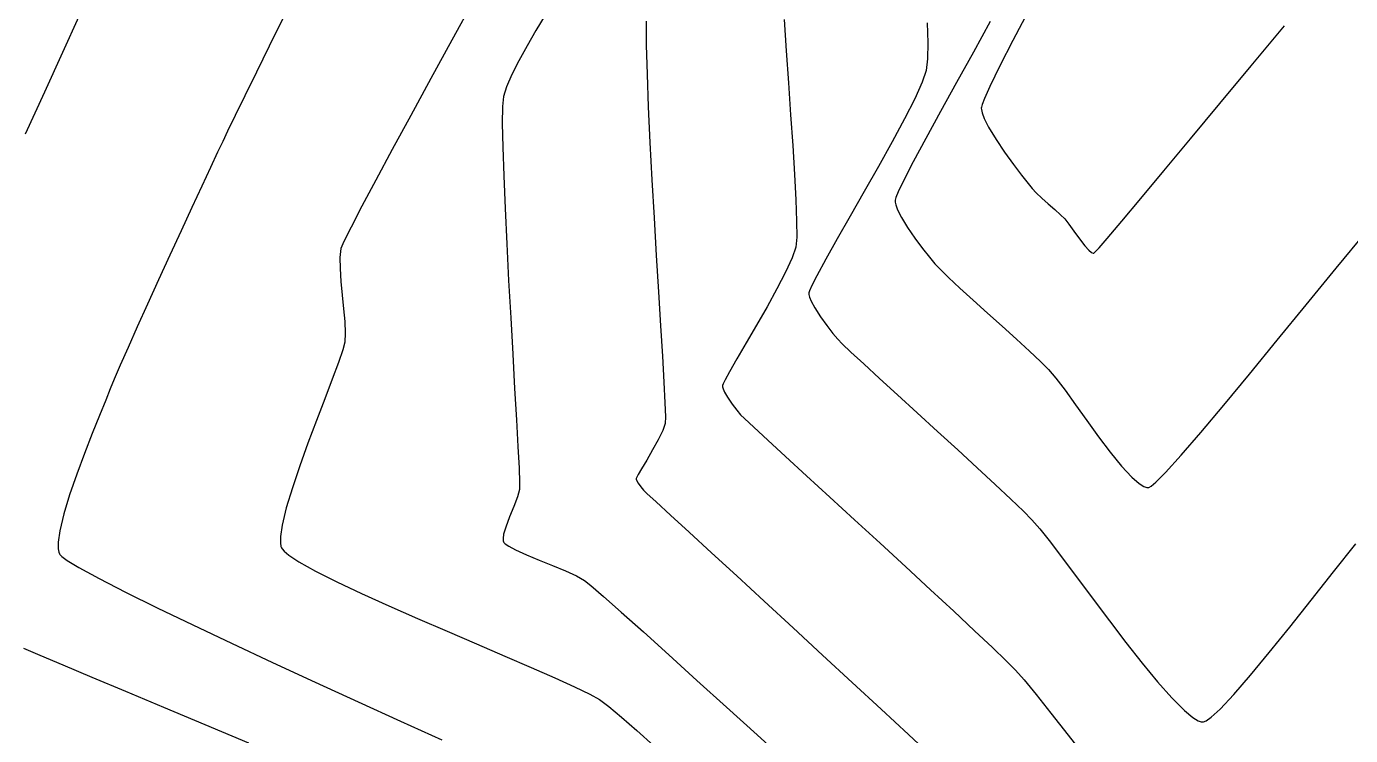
# Model space of a CAD drawing. Header units: metres. Extents: x 708868 to 711043, y 5411316 to 5413138.
# Drawn here: x 709221.6 to 709316.8, y 5411506.1 to 5411557.1 of the extents above; entities that cross this region are included whole.
import ezdxf

# ---------------------------------------------------------------- set-up
doc = ezdxf.new("R2010")
doc.units = ezdxf.units.M
for name, color, linetype in [('Rionegro 2010_Contours', 7, 'Continuous'), ('Rionegro 2014_Contours', 7, 'Continuous'), ('Rionegro 2018_Contours', 7, 'Continuous')]:
    doc.layers.add(name, color=color, linetype=linetype)

msp = doc.modelspace()

# ---------------------------------------------------------------- linework, layer by layer
at = {"layer": 'Rionegro 2010_Contours'}
for points in [[(709253.702, 5411558.936, 233), (709252.15, 5411556.116, 233), (709250.634, 5411553.35, 233), (709249.191, 5411550.706, 233), (709247.858, 5411548.251, 233), (709246.673, 5411546.05, 233), (709245.674, 5411544.17, 233), (709244.899, 5411542.679, 233), (709244.384, 5411541.641, 233), (709244.168, 5411541.125, 233), (709244.094, 5411540.494, 233), (709244.1, 5411539.69, 233), (709244.162, 5411538.77, 233), (709244.255, 5411537.79, 233), (709244.354, 5411536.807, 233), (709244.435, 5411535.879, 233), (709244.474, 5411535.061, 233), (709244.445, 5411534.412, 233), (709244.3, 5411533.849, 233), (709243.986, 5411532.936, 233), (709243.541, 5411531.742, 233), (709243.002, 5411530.334, 233), (709242.408, 5411528.782, 233), (709241.797, 5411527.154, 233), (709241.206, 5411525.518, 233), (709240.674, 5411523.944, 233), (709240.238, 5411522.499, 233), (709239.936, 5411521.252, 233), (709239.818, 5411520.443, 233), (709239.813, 5411519.97, 233), (709239.854, 5411519.726, 233), (709239.889, 5411519.627, 233), (709239.931, 5411519.551, 233), (709240.073, 5411519.382, 233), (709240.425, 5411519.087, 233), (709241.13, 5411518.623, 233), (709242.347, 5411517.945, 233), (709243.874, 5411517.177, 233), (709245.647, 5411516.34, 233), (709247.602, 5411515.454, 233), (709249.675, 5411514.54, 233), (709251.801, 5411513.62, 233), (709253.915, 5411512.713, 233), (709255.954, 5411511.84, 233), (709257.851, 5411511.022, 233), (709259.544, 5411510.28, 233), (709260.968, 5411509.635, 233), (709262.057, 5411509.107, 233), (709262.748, 5411508.717, 233), (709263.423, 5411508.212, 233), (709264.333, 5411507.457, 233), (709265.43, 5411506.499, 233), (709266.668, 5411505.387, 233)], [(709293.592, 5411558.213, 239), (709292.48, 5411556.092, 239), (709291.543, 5411554.259, 239), (709290.823, 5411552.787, 239), (709290.432, 5411551.92, 239), (709290.262, 5411551.476, 239), (709290.211, 5411551.287, 239), (709290.206, 5411551.226, 239), (709290.216, 5411551.123, 239), (709290.268, 5411550.889, 239), (709290.419, 5411550.48, 239), (709290.734, 5411549.847, 239), (709291.263, 5411548.966, 239), (709291.879, 5411548.051, 239), (709292.513, 5411547.172, 239), (709293.098, 5411546.398, 239), (709293.567, 5411545.801, 239), (709293.852, 5411545.45, 239), (709294.15, 5411545.134, 239), (709294.556, 5411544.753, 239), (709295.018, 5411544.342, 239), (709295.484, 5411543.933, 239), (709295.899, 5411543.56, 239), (709296.214, 5411543.257, 239), (709296.505, 5411542.896, 239), (709296.865, 5411542.392, 239), (709297.258, 5411541.838, 239), (709297.649, 5411541.325, 239), (709297.937, 5411541.009, 239), (709298.126, 5411540.857, 239), (709298.236, 5411540.807, 239), (709298.285, 5411540.8, 239), (709298.307, 5411540.811, 239), (709298.403, 5411540.899, 239), (709298.673, 5411541.19, 239), (709299.254, 5411541.855, 239), (709300.305, 5411543.094, 239), (709301.68, 5411544.737, 239), (709303.339, 5411546.73, 239), (709305.242, 5411549.02, 239), (709307.347, 5411551.553, 239), (709309.616, 5411554.277, 239), (709312.007, 5411557.137, 239)], [(709225.332, 5411557.822, 231), (709224.147, 5411555.221, 231), (709222.85, 5411552.376, 231), (709221.472, 5411549.35, 231)], [(709240.015, 5411557.723, 232), (709239.017, 5411555.691, 232), (709238.089, 5411553.803, 232), (709237.261, 5411552.117, 232), (709236.562, 5411550.69, 232), (709236.022, 5411549.579, 232), (709235.668, 5411548.839, 232), (709235.3, 5411548.051, 232), (709234.79, 5411546.955, 232), (709234.165, 5411545.61, 232), (709233.453, 5411544.072, 232), (709232.679, 5411542.4, 232), (709231.873, 5411540.65, 232), (709231.06, 5411538.88, 232), (709230.269, 5411537.147, 232), (709229.525, 5411535.509, 232), (709228.857, 5411534.023, 232), (709228.291, 5411532.746, 232), (709227.855, 5411531.735, 232), (709227.576, 5411531.048, 232), (709227.252, 5411530.228, 232), (709226.808, 5411529.131, 232), (709226.285, 5411527.83, 232), (709225.726, 5411526.399, 232), (709225.17, 5411524.911, 232), (709224.662, 5411523.441, 232), (709224.241, 5411522.06, 232), (709223.95, 5411520.844, 232), (709223.839, 5411520.038, 232), (709223.84, 5411519.556, 232), (709223.886, 5411519.302, 232), (709223.924, 5411519.197, 232), (709223.959, 5411519.14, 232), (709224.102, 5411518.998, 232), (709224.491, 5411518.713, 232), (709225.315, 5411518.212, 232), (709226.785, 5411517.408, 232), (709228.685, 5411516.433, 232), (709230.947, 5411515.315, 232), (709233.507, 5411514.082, 232), (709236.297, 5411512.761, 232), (709239.253, 5411511.381, 232), (709242.308, 5411509.968, 232), (709245.396, 5411508.55, 232), (709248.452, 5411507.155, 232), (709251.41, 5411505.812, 232)], [(709258.841, 5411557.918, 234), (709258.186, 5411556.813, 234), (709257.549, 5411555.704, 234), (709256.963, 5411554.631, 234), (709256.463, 5411553.638, 234), (709256.081, 5411552.766, 234), (709255.85, 5411552.056, 234), (709255.784, 5411551.35, 234), (709255.769, 5411550.109, 234), (709255.799, 5411548.416, 234), (709255.867, 5411546.357, 234), (709255.965, 5411544.017, 234), (709256.086, 5411541.48, 234), (709256.223, 5411538.833, 234), (709256.369, 5411536.158, 234), (709256.515, 5411533.542, 234), (709256.656, 5411531.069, 234), (709256.784, 5411528.824, 234), (709256.89, 5411526.893, 234), (709256.969, 5411525.359, 234), (709257.013, 5411524.308, 234), (709257.015, 5411523.825, 234), (709256.872, 5411523.291, 234), (709256.605, 5411522.603, 234), (709256.293, 5411521.848, 234), (709256.012, 5411521.113, 234), (709255.862, 5411520.6, 234), (709255.818, 5411520.287, 234), (709255.832, 5411520.123, 234), (709255.854, 5411520.057, 234), (709255.881, 5411520.01, 234), (709255.98, 5411519.908, 234), (709256.226, 5411519.736, 234), (709256.71, 5411519.477, 234), (709257.503, 5411519.118, 234), (709258.424, 5411518.735, 234), (709259.388, 5411518.343, 234), (709260.309, 5411517.958, 234), (709261.101, 5411517.597, 234), (709261.679, 5411517.277, 234), (709262.141, 5411516.905, 234), (709263.043, 5411516.124, 234), (709264.32, 5411514.993, 234), (709265.908, 5411513.572, 234), (709267.743, 5411511.92, 234), (709269.761, 5411510.096, 234), (709271.898, 5411508.16, 234), (709274.089, 5411506.171, 234), (709276.271, 5411504.188, 234)], [(709276.03, 5411557.589, 236), (709276.174, 5411555.351, 236), (709276.332, 5411553.045, 236), (709276.492, 5411550.746, 236), (709276.644, 5411548.528, 236), (709276.775, 5411546.465, 236), (709276.874, 5411544.631, 236), (709276.93, 5411543.101, 236), (709276.931, 5411541.947, 236), (709276.866, 5411541.244, 236), (709276.602, 5411540.464, 236), (709276.133, 5411539.439, 236), (709275.514, 5411538.242, 236), (709274.8, 5411536.948, 236), (709274.046, 5411535.629, 236), (709273.307, 5411534.359, 236), (709272.637, 5411533.213, 236), (709272.093, 5411532.263, 236), (709271.784, 5411531.694, 236), (709271.645, 5411531.403, 236), (709271.603, 5411531.283, 236), (709271.598, 5411531.246, 236), (709271.604, 5411531.187, 236), (709271.642, 5411531.05, 236), (709271.749, 5411530.808, 236), (709271.964, 5411530.439, 236), (709272.296, 5411529.957, 236), (709272.631, 5411529.517, 236), (709272.895, 5411529.19, 236), (709273.177, 5411528.916, 236), (709273.849, 5411528.29, 236), (709274.854, 5411527.363, 236), (709276.138, 5411526.184, 236), (709277.644, 5411524.802, 236), (709279.316, 5411523.269, 236), (709281.099, 5411521.634, 236), (709282.938, 5411519.945, 236), (709284.776, 5411518.254, 236), (709286.557, 5411516.609, 236), (709288.226, 5411515.061, 236), (709289.727, 5411513.66, 236), (709291.004, 5411512.454, 236), (709292.002, 5411511.495, 236), (709292.664, 5411510.831, 236), (709293.279, 5411510.134, 236), (709294.142, 5411509.082, 236), (709295.215, 5411507.735, 236), (709296.458, 5411506.152, 236), (709297.832, 5411504.394, 236)], [(709286.313, 5411557.347, 237), (709286.362, 5411555.926, 237), (709286.345, 5411554.766, 237), (709286.246, 5411553.934, 237), (709285.957, 5411553.092, 237), (709285.416, 5411551.905, 237), (709284.676, 5411550.448, 237), (709283.791, 5411548.8, 237), (709282.812, 5411547.037, 237), (709281.794, 5411545.235, 237), (709280.788, 5411543.471, 237), (709279.848, 5411541.822, 237), (709279.026, 5411540.364, 237), (709278.376, 5411539.174, 237), (709278.014, 5411538.467, 237), (709277.854, 5411538.105, 237), (709277.806, 5411537.953, 237), (709277.801, 5411537.906, 237), (709277.809, 5411537.828, 237), (709277.851, 5411537.65, 237), (709277.976, 5411537.339, 237), (709278.231, 5411536.866, 237), (709278.646, 5411536.225, 237), (709279.105, 5411535.592, 237), (709279.539, 5411535.032, 237), (709279.881, 5411534.61, 237), (709280.191, 5411534.296, 237), (709280.832, 5411533.692, 237), (709281.748, 5411532.844, 237), (709282.883, 5411531.803, 237), (709284.183, 5411530.615, 237), (709285.591, 5411529.329, 237), (709287.053, 5411527.994, 237), (709288.514, 5411526.657, 237), (709289.917, 5411525.367, 237), (709291.207, 5411524.172, 237), (709292.329, 5411523.12, 237), (709293.228, 5411522.26, 237), (709293.847, 5411521.639, 237), (709294.416, 5411520.982, 237), (709295.175, 5411520.021, 237), (709296.089, 5411518.818, 237), (709297.124, 5411517.436, 237), (709298.244, 5411515.935, 237), (709299.415, 5411514.378, 237), (709300.601, 5411512.827, 237), (709301.769, 5411511.343, 237), (709302.882, 5411509.99, 237), (709303.906, 5411508.828, 237), (709304.807, 5411507.919, 237), (709305.414, 5411507.417, 237), (709305.793, 5411507.191, 237), (709306.004, 5411507.121, 237), (709306.096, 5411507.111, 237), (709306.173, 5411507.12, 237), (709306.364, 5411507.197, 237), (709306.732, 5411507.45, 237), (709307.368, 5411508.027, 237), (709308.368, 5411509.086, 237), (709309.561, 5411510.462, 237), (709310.911, 5411512.093, 237), (709312.38, 5411513.915, 237), (709313.932, 5411515.867, 237), (709315.53, 5411517.886, 237), (709317.137, 5411519.909, 237)], [(709290.853, 5411557.446, 238), (709289.634, 5411555.248, 238), (709288.422, 5411553.064, 238), (709287.265, 5411550.972, 238), (709286.213, 5411549.048, 238), (709285.312, 5411547.368, 238), (709284.612, 5411546.01, 238), (709284.228, 5411545.207, 238), (709284.059, 5411544.795, 238), (709284.009, 5411544.621, 238), (709284.004, 5411544.566, 238), (709284.012, 5411544.474, 238), (709284.057, 5411544.269, 238), (709284.186, 5411543.915, 238), (709284.457, 5411543.375, 238), (709284.91, 5411542.634, 238), (709285.436, 5411541.873, 238), (709285.976, 5411541.147, 238), (709286.473, 5411540.513, 238), (709286.866, 5411540.03, 238), (709287.237, 5411539.64, 238), (709287.858, 5411539.047, 238), (709288.673, 5411538.295, 238), (709289.625, 5411537.431, 238), (709290.657, 5411536.5, 238), (709291.713, 5411535.549, 238), (709292.735, 5411534.622, 238), (709293.666, 5411533.766, 238), (709294.45, 5411533.026, 238), (709295.031, 5411532.448, 238), (709295.563, 5411531.821, 238), (709296.223, 5411530.95, 238), (709296.977, 5411529.91, 238), (709297.793, 5411528.771, 238), (709298.638, 5411527.607, 238), (709299.482, 5411526.491, 238), (709300.291, 5411525.495, 238), (709301.034, 5411524.692, 238), (709301.558, 5411524.238, 238), (709301.9, 5411524.031, 238), (709302.1, 5411523.965, 238), (709302.19, 5411523.956, 238), (709302.247, 5411523.966, 238), (709302.408, 5411524.056, 238), (709302.765, 5411524.353, 238), (709303.441, 5411525.029, 238), (709304.574, 5411526.28, 238), (709305.987, 5411527.921, 238), (709307.637, 5411529.887, 238), (709309.479, 5411532.115, 238), (709311.469, 5411534.54, 238), (709313.564, 5411537.097, 238), (709315.719, 5411539.723, 238), (709317.891, 5411542.352, 238)], [(709221.344, 5411512.406, 231), (709222.521, 5411511.905, 231), (709224.177, 5411511.205, 231), (709226.252, 5411510.331, 231), (709228.685, 5411509.309, 231), (709231.413, 5411508.163, 231), (709234.376, 5411506.92, 231), (709237.51, 5411505.606, 231)]]:
    msp.add_polyline3d(points, dxfattribs=at)
at = {"layer": 'Rionegro 2014_Contours'}
for points in [[(709253.702, 5411558.936, 233), (709252.15, 5411556.116, 233), (709250.634, 5411553.35, 233), (709249.191, 5411550.706, 233), (709247.858, 5411548.251, 233), (709246.673, 5411546.05, 233), (709245.674, 5411544.17, 233), (709244.899, 5411542.679, 233), (709244.384, 5411541.641, 233), (709244.168, 5411541.125, 233), (709244.094, 5411540.494, 233), (709244.1, 5411539.69, 233), (709244.162, 5411538.77, 233), (709244.255, 5411537.79, 233), (709244.354, 5411536.807, 233), (709244.435, 5411535.879, 233), (709244.474, 5411535.061, 233), (709244.445, 5411534.412, 233), (709244.3, 5411533.849, 233), (709243.986, 5411532.936, 233), (709243.541, 5411531.742, 233), (709243.002, 5411530.334, 233), (709242.408, 5411528.782, 233), (709241.797, 5411527.154, 233), (709241.206, 5411525.518, 233), (709240.674, 5411523.944, 233), (709240.238, 5411522.499, 233), (709239.936, 5411521.252, 233), (709239.818, 5411520.443, 233), (709239.813, 5411519.97, 233), (709239.854, 5411519.726, 233), (709239.889, 5411519.627, 233), (709239.931, 5411519.551, 233), (709240.073, 5411519.382, 233), (709240.425, 5411519.087, 233), (709241.13, 5411518.623, 233), (709242.347, 5411517.945, 233), (709243.874, 5411517.177, 233), (709245.647, 5411516.34, 233), (709247.602, 5411515.454, 233), (709249.675, 5411514.54, 233), (709251.801, 5411513.62, 233), (709253.915, 5411512.713, 233), (709255.954, 5411511.84, 233), (709257.851, 5411511.022, 233), (709259.544, 5411510.28, 233), (709260.968, 5411509.635, 233), (709262.057, 5411509.107, 233), (709262.748, 5411508.717, 233), (709263.423, 5411508.212, 233), (709264.333, 5411507.457, 233), (709265.43, 5411506.499, 233), (709266.668, 5411505.387, 233)], [(709293.592, 5411558.213, 239), (709292.48, 5411556.092, 239), (709291.543, 5411554.259, 239), (709290.823, 5411552.787, 239), (709290.432, 5411551.92, 239), (709290.262, 5411551.476, 239), (709290.211, 5411551.287, 239), (709290.206, 5411551.226, 239), (709290.216, 5411551.123, 239), (709290.268, 5411550.889, 239), (709290.419, 5411550.48, 239), (709290.734, 5411549.847, 239), (709291.263, 5411548.966, 239), (709291.879, 5411548.051, 239), (709292.513, 5411547.172, 239), (709293.098, 5411546.398, 239), (709293.567, 5411545.801, 239), (709293.852, 5411545.45, 239), (709294.15, 5411545.134, 239), (709294.556, 5411544.753, 239), (709295.018, 5411544.342, 239), (709295.484, 5411543.933, 239), (709295.899, 5411543.56, 239), (709296.214, 5411543.257, 239), (709296.505, 5411542.896, 239), (709296.865, 5411542.392, 239), (709297.258, 5411541.838, 239), (709297.649, 5411541.325, 239), (709297.937, 5411541.009, 239), (709298.126, 5411540.857, 239), (709298.236, 5411540.807, 239), (709298.285, 5411540.8, 239), (709298.307, 5411540.811, 239), (709298.403, 5411540.899, 239), (709298.673, 5411541.19, 239), (709299.254, 5411541.855, 239), (709300.305, 5411543.094, 239), (709301.68, 5411544.737, 239), (709303.339, 5411546.73, 239), (709305.242, 5411549.02, 239), (709307.347, 5411551.553, 239), (709309.616, 5411554.277, 239), (709312.007, 5411557.137, 239)], [(709225.332, 5411557.822, 231), (709224.147, 5411555.221, 231), (709222.85, 5411552.376, 231), (709221.472, 5411549.35, 231)], [(709240.015, 5411557.723, 232), (709239.017, 5411555.691, 232), (709238.089, 5411553.803, 232), (709237.261, 5411552.117, 232), (709236.562, 5411550.69, 232), (709236.022, 5411549.579, 232), (709235.668, 5411548.839, 232), (709235.3, 5411548.051, 232), (709234.79, 5411546.955, 232), (709234.165, 5411545.61, 232), (709233.453, 5411544.072, 232), (709232.679, 5411542.4, 232), (709231.873, 5411540.65, 232), (709231.06, 5411538.88, 232), (709230.269, 5411537.147, 232), (709229.525, 5411535.509, 232), (709228.857, 5411534.023, 232), (709228.291, 5411532.746, 232), (709227.855, 5411531.735, 232), (709227.576, 5411531.048, 232), (709227.252, 5411530.228, 232), (709226.808, 5411529.131, 232), (709226.285, 5411527.83, 232), (709225.726, 5411526.399, 232), (709225.17, 5411524.911, 232), (709224.662, 5411523.441, 232), (709224.241, 5411522.06, 232), (709223.95, 5411520.844, 232), (709223.839, 5411520.038, 232), (709223.84, 5411519.556, 232), (709223.886, 5411519.302, 232), (709223.924, 5411519.197, 232), (709223.959, 5411519.14, 232), (709224.102, 5411518.998, 232), (709224.491, 5411518.713, 232), (709225.315, 5411518.212, 232), (709226.785, 5411517.408, 232), (709228.685, 5411516.433, 232), (709230.947, 5411515.315, 232), (709233.507, 5411514.082, 232), (709236.297, 5411512.761, 232), (709239.253, 5411511.381, 232), (709242.308, 5411509.968, 232), (709245.396, 5411508.55, 232), (709248.452, 5411507.155, 232), (709251.41, 5411505.812, 232)], [(709258.841, 5411557.918, 234), (709258.186, 5411556.813, 234), (709257.549, 5411555.704, 234), (709256.963, 5411554.631, 234), (709256.463, 5411553.638, 234), (709256.081, 5411552.766, 234), (709255.85, 5411552.056, 234), (709255.784, 5411551.35, 234), (709255.769, 5411550.109, 234), (709255.799, 5411548.416, 234), (709255.867, 5411546.357, 234), (709255.965, 5411544.017, 234), (709256.086, 5411541.48, 234), (709256.223, 5411538.833, 234), (709256.369, 5411536.158, 234), (709256.515, 5411533.542, 234), (709256.656, 5411531.069, 234), (709256.784, 5411528.824, 234), (709256.89, 5411526.893, 234), (709256.969, 5411525.359, 234), (709257.013, 5411524.308, 234), (709257.015, 5411523.825, 234), (709256.872, 5411523.291, 234), (709256.605, 5411522.603, 234), (709256.293, 5411521.848, 234), (709256.012, 5411521.113, 234), (709255.862, 5411520.6, 234), (709255.818, 5411520.287, 234), (709255.832, 5411520.123, 234), (709255.854, 5411520.057, 234), (709255.881, 5411520.01, 234), (709255.98, 5411519.908, 234), (709256.226, 5411519.736, 234), (709256.71, 5411519.477, 234), (709257.503, 5411519.118, 234), (709258.424, 5411518.735, 234), (709259.388, 5411518.343, 234), (709260.309, 5411517.958, 234), (709261.101, 5411517.597, 234), (709261.679, 5411517.277, 234), (709262.141, 5411516.905, 234), (709263.043, 5411516.124, 234), (709264.32, 5411514.993, 234), (709265.908, 5411513.572, 234), (709267.743, 5411511.92, 234), (709269.761, 5411510.096, 234), (709271.898, 5411508.16, 234), (709274.089, 5411506.171, 234), (709276.271, 5411504.188, 234)], [(709266.113, 5411557.483, 235), (709266.121, 5411555.747, 235), (709266.173, 5411553.663, 235), (709266.263, 5411551.307, 235), (709266.382, 5411548.752, 235), (709266.523, 5411546.072, 235), (709266.678, 5411543.342, 235), (709266.839, 5411540.634, 235), (709266.998, 5411538.024, 235), (709267.148, 5411535.586, 235), (709267.281, 5411533.393, 235), (709267.389, 5411531.519, 235), (709267.464, 5411530.038, 235), (709267.499, 5411529.026, 235), (709267.486, 5411528.554, 235), (709267.303, 5411528.049, 235), (709266.977, 5411527.39, 235), (709266.571, 5411526.657, 235), (709266.148, 5411525.931, 235), (709265.769, 5411525.29, 235), (709265.54, 5411524.893, 235), (709265.433, 5411524.69, 235), (709265.399, 5411524.609, 235), (709265.395, 5411524.586, 235), (709265.401, 5411524.546, 235), (709265.438, 5411524.446, 235), (709265.54, 5411524.266, 235), (709265.718, 5411524.013, 235), (709265.91, 5411523.77, 235), (709266.16, 5411523.536, 235), (709266.827, 5411522.921, 235), (709267.858, 5411521.973, 235), (709269.203, 5411520.738, 235), (709270.809, 5411519.264, 235), (709272.623, 5411517.598, 235), (709274.594, 5411515.787, 235), (709276.67, 5411513.877, 235), (709278.799, 5411511.916, 235), (709280.928, 5411509.951, 235), (709283.006, 5411508.028, 235), (709284.981, 5411506.196, 235), (709286.8, 5411504.499, 235)], [(709276.03, 5411557.589, 236), (709276.174, 5411555.351, 236), (709276.332, 5411553.045, 236), (709276.492, 5411550.746, 236), (709276.644, 5411548.528, 236), (709276.775, 5411546.465, 236), (709276.874, 5411544.631, 236), (709276.93, 5411543.101, 236), (709276.931, 5411541.947, 236), (709276.866, 5411541.244, 236), (709276.602, 5411540.464, 236), (709276.133, 5411539.439, 236), (709275.514, 5411538.242, 236), (709274.8, 5411536.948, 236), (709274.046, 5411535.629, 236), (709273.307, 5411534.359, 236), (709272.637, 5411533.213, 236), (709272.093, 5411532.263, 236), (709271.784, 5411531.694, 236), (709271.645, 5411531.403, 236), (709271.603, 5411531.283, 236), (709271.598, 5411531.246, 236), (709271.604, 5411531.187, 236), (709271.642, 5411531.05, 236), (709271.749, 5411530.808, 236), (709271.964, 5411530.439, 236), (709272.296, 5411529.957, 236), (709272.631, 5411529.517, 236), (709272.895, 5411529.19, 236), (709273.177, 5411528.916, 236), (709273.849, 5411528.29, 236), (709274.854, 5411527.363, 236), (709276.138, 5411526.184, 236), (709277.644, 5411524.802, 236), (709279.316, 5411523.269, 236), (709281.099, 5411521.634, 236), (709282.938, 5411519.945, 236), (709284.776, 5411518.254, 236), (709286.557, 5411516.609, 236), (709288.226, 5411515.061, 236), (709289.727, 5411513.66, 236), (709291.004, 5411512.454, 236), (709292.002, 5411511.495, 236), (709292.664, 5411510.831, 236), (709293.279, 5411510.134, 236), (709294.142, 5411509.082, 236), (709295.215, 5411507.735, 236), (709296.458, 5411506.152, 236), (709297.832, 5411504.394, 236)], [(709286.313, 5411557.347, 237), (709286.362, 5411555.926, 237), (709286.345, 5411554.766, 237), (709286.246, 5411553.934, 237), (709285.957, 5411553.092, 237), (709285.416, 5411551.905, 237), (709284.676, 5411550.448, 237), (709283.791, 5411548.8, 237), (709282.812, 5411547.037, 237), (709281.794, 5411545.235, 237), (709280.788, 5411543.471, 237), (709279.848, 5411541.822, 237), (709279.026, 5411540.364, 237), (709278.376, 5411539.174, 237), (709278.014, 5411538.467, 237), (709277.854, 5411538.105, 237), (709277.806, 5411537.953, 237), (709277.801, 5411537.906, 237), (709277.809, 5411537.828, 237), (709277.851, 5411537.65, 237), (709277.976, 5411537.339, 237), (709278.231, 5411536.866, 237), (709278.646, 5411536.225, 237), (709279.105, 5411535.592, 237), (709279.539, 5411535.032, 237), (709279.881, 5411534.61, 237), (709280.191, 5411534.296, 237), (709280.832, 5411533.692, 237), (709281.748, 5411532.844, 237), (709282.883, 5411531.803, 237), (709284.183, 5411530.615, 237), (709285.591, 5411529.329, 237), (709287.053, 5411527.994, 237), (709288.514, 5411526.657, 237), (709289.917, 5411525.367, 237), (709291.207, 5411524.172, 237), (709292.329, 5411523.12, 237), (709293.228, 5411522.26, 237), (709293.847, 5411521.639, 237), (709294.416, 5411520.982, 237), (709295.175, 5411520.021, 237), (709296.089, 5411518.818, 237), (709297.124, 5411517.436, 237), (709298.244, 5411515.935, 237), (709299.415, 5411514.378, 237), (709300.601, 5411512.827, 237), (709301.769, 5411511.343, 237), (709302.882, 5411509.99, 237), (709303.906, 5411508.828, 237), (709304.807, 5411507.919, 237), (709305.414, 5411507.417, 237), (709305.793, 5411507.191, 237), (709306.004, 5411507.121, 237), (709306.096, 5411507.111, 237), (709306.173, 5411507.12, 237), (709306.364, 5411507.197, 237), (709306.732, 5411507.45, 237), (709307.368, 5411508.027, 237), (709308.368, 5411509.086, 237), (709309.561, 5411510.462, 237), (709310.911, 5411512.093, 237), (709312.38, 5411513.915, 237), (709313.932, 5411515.867, 237), (709315.53, 5411517.886, 237), (709317.137, 5411519.909, 237)], [(709290.853, 5411557.446, 238), (709289.634, 5411555.248, 238), (709288.422, 5411553.064, 238), (709287.265, 5411550.972, 238), (709286.213, 5411549.048, 238), (709285.312, 5411547.368, 238), (709284.612, 5411546.01, 238), (709284.228, 5411545.207, 238), (709284.059, 5411544.795, 238), (709284.009, 5411544.621, 238), (709284.004, 5411544.566, 238), (709284.012, 5411544.474, 238), (709284.057, 5411544.269, 238), (709284.186, 5411543.915, 238), (709284.457, 5411543.375, 238), (709284.91, 5411542.634, 238), (709285.436, 5411541.873, 238), (709285.976, 5411541.147, 238), (709286.473, 5411540.513, 238), (709286.866, 5411540.03, 238), (709287.237, 5411539.64, 238), (709287.858, 5411539.047, 238), (709288.673, 5411538.295, 238), (709289.625, 5411537.431, 238), (709290.657, 5411536.5, 238), (709291.713, 5411535.549, 238), (709292.735, 5411534.622, 238), (709293.666, 5411533.766, 238), (709294.45, 5411533.026, 238), (709295.031, 5411532.448, 238), (709295.563, 5411531.821, 238), (709296.223, 5411530.95, 238), (709296.977, 5411529.91, 238), (709297.793, 5411528.771, 238), (709298.638, 5411527.607, 238), (709299.482, 5411526.491, 238), (709300.291, 5411525.495, 238), (709301.034, 5411524.692, 238), (709301.558, 5411524.238, 238), (709301.9, 5411524.031, 238), (709302.1, 5411523.965, 238), (709302.19, 5411523.956, 238), (709302.247, 5411523.966, 238), (709302.408, 5411524.056, 238), (709302.765, 5411524.353, 238), (709303.441, 5411525.029, 238), (709304.574, 5411526.28, 238), (709305.987, 5411527.921, 238), (709307.637, 5411529.887, 238), (709309.479, 5411532.115, 238), (709311.469, 5411534.54, 238), (709313.564, 5411537.097, 238), (709315.719, 5411539.723, 238), (709317.891, 5411542.352, 238)], [(709221.344, 5411512.406, 231), (709222.521, 5411511.905, 231), (709224.177, 5411511.205, 231), (709226.252, 5411510.331, 231), (709228.685, 5411509.309, 231), (709231.413, 5411508.163, 231), (709234.376, 5411506.92, 231), (709237.51, 5411505.606, 231)]]:
    msp.add_polyline3d(points, dxfattribs=at)
at = {"layer": 'Rionegro 2018_Contours'}
for points in [[(709253.702, 5411558.936, 233), (709252.15, 5411556.116, 233), (709250.634, 5411553.35, 233), (709249.191, 5411550.706, 233), (709247.858, 5411548.251, 233), (709246.673, 5411546.05, 233), (709245.674, 5411544.17, 233), (709244.899, 5411542.679, 233), (709244.384, 5411541.641, 233), (709244.168, 5411541.125, 233), (709244.094, 5411540.494, 233), (709244.1, 5411539.69, 233), (709244.162, 5411538.77, 233), (709244.255, 5411537.79, 233), (709244.354, 5411536.807, 233), (709244.435, 5411535.879, 233), (709244.474, 5411535.061, 233), (709244.445, 5411534.412, 233), (709244.3, 5411533.849, 233), (709243.986, 5411532.936, 233), (709243.541, 5411531.742, 233), (709243.002, 5411530.334, 233), (709242.408, 5411528.782, 233), (709241.797, 5411527.154, 233), (709241.206, 5411525.518, 233), (709240.674, 5411523.944, 233), (709240.238, 5411522.499, 233), (709239.936, 5411521.252, 233), (709239.818, 5411520.443, 233), (709239.813, 5411519.97, 233), (709239.854, 5411519.726, 233), (709239.889, 5411519.627, 233), (709239.931, 5411519.551, 233), (709240.073, 5411519.382, 233), (709240.425, 5411519.087, 233), (709241.13, 5411518.623, 233), (709242.347, 5411517.945, 233), (709243.874, 5411517.177, 233), (709245.647, 5411516.34, 233), (709247.602, 5411515.454, 233), (709249.675, 5411514.54, 233), (709251.801, 5411513.62, 233), (709253.915, 5411512.713, 233), (709255.954, 5411511.84, 233), (709257.851, 5411511.022, 233), (709259.544, 5411510.28, 233), (709260.968, 5411509.635, 233), (709262.057, 5411509.107, 233), (709262.748, 5411508.717, 233), (709263.423, 5411508.212, 233), (709264.333, 5411507.457, 233), (709265.43, 5411506.499, 233), (709266.668, 5411505.387, 233)], [(709293.592, 5411558.213, 239), (709292.48, 5411556.092, 239), (709291.543, 5411554.259, 239), (709290.823, 5411552.787, 239), (709290.432, 5411551.92, 239), (709290.262, 5411551.476, 239), (709290.211, 5411551.287, 239), (709290.206, 5411551.226, 239), (709290.216, 5411551.123, 239), (709290.268, 5411550.889, 239), (709290.419, 5411550.48, 239), (709290.734, 5411549.847, 239), (709291.263, 5411548.966, 239), (709291.879, 5411548.051, 239), (709292.513, 5411547.172, 239), (709293.098, 5411546.398, 239), (709293.567, 5411545.801, 239), (709293.852, 5411545.45, 239), (709294.15, 5411545.134, 239), (709294.556, 5411544.753, 239), (709295.018, 5411544.342, 239), (709295.484, 5411543.933, 239), (709295.899, 5411543.56, 239), (709296.214, 5411543.257, 239), (709296.505, 5411542.896, 239), (709296.865, 5411542.392, 239), (709297.258, 5411541.838, 239), (709297.649, 5411541.325, 239), (709297.937, 5411541.009, 239), (709298.126, 5411540.857, 239), (709298.236, 5411540.807, 239), (709298.285, 5411540.8, 239), (709298.307, 5411540.811, 239), (709298.403, 5411540.899, 239), (709298.673, 5411541.19, 239), (709299.254, 5411541.855, 239), (709300.305, 5411543.094, 239), (709301.68, 5411544.737, 239), (709303.339, 5411546.73, 239), (709305.242, 5411549.02, 239), (709307.347, 5411551.553, 239), (709309.616, 5411554.277, 239), (709312.007, 5411557.137, 239)], [(709225.332, 5411557.822, 231), (709224.147, 5411555.221, 231), (709222.85, 5411552.376, 231), (709221.472, 5411549.35, 231)], [(709240.015, 5411557.723, 232), (709239.017, 5411555.691, 232), (709238.089, 5411553.803, 232), (709237.261, 5411552.117, 232), (709236.562, 5411550.69, 232), (709236.022, 5411549.579, 232), (709235.668, 5411548.839, 232), (709235.3, 5411548.051, 232), (709234.79, 5411546.955, 232), (709234.165, 5411545.61, 232), (709233.453, 5411544.072, 232), (709232.679, 5411542.4, 232), (709231.873, 5411540.65, 232), (709231.06, 5411538.88, 232), (709230.269, 5411537.147, 232), (709229.525, 5411535.509, 232), (709228.857, 5411534.023, 232), (709228.291, 5411532.746, 232), (709227.855, 5411531.735, 232), (709227.576, 5411531.048, 232), (709227.252, 5411530.228, 232), (709226.808, 5411529.131, 232), (709226.285, 5411527.83, 232), (709225.726, 5411526.399, 232), (709225.17, 5411524.911, 232), (709224.662, 5411523.441, 232), (709224.241, 5411522.06, 232), (709223.95, 5411520.844, 232), (709223.839, 5411520.038, 232), (709223.84, 5411519.556, 232), (709223.886, 5411519.302, 232), (709223.924, 5411519.197, 232), (709223.959, 5411519.14, 232), (709224.102, 5411518.998, 232), (709224.491, 5411518.713, 232), (709225.315, 5411518.212, 232), (709226.785, 5411517.408, 232), (709228.685, 5411516.433, 232), (709230.947, 5411515.315, 232), (709233.507, 5411514.082, 232), (709236.297, 5411512.761, 232), (709239.253, 5411511.381, 232), (709242.308, 5411509.968, 232), (709245.396, 5411508.55, 232), (709248.452, 5411507.155, 232), (709251.41, 5411505.812, 232)], [(709258.841, 5411557.918, 234), (709258.186, 5411556.813, 234), (709257.549, 5411555.704, 234), (709256.963, 5411554.631, 234), (709256.463, 5411553.638, 234), (709256.081, 5411552.766, 234), (709255.85, 5411552.056, 234), (709255.784, 5411551.35, 234), (709255.769, 5411550.109, 234), (709255.799, 5411548.416, 234), (709255.867, 5411546.357, 234), (709255.965, 5411544.017, 234), (709256.086, 5411541.48, 234), (709256.223, 5411538.833, 234), (709256.369, 5411536.158, 234), (709256.515, 5411533.542, 234), (709256.656, 5411531.069, 234), (709256.784, 5411528.824, 234), (709256.89, 5411526.893, 234), (709256.969, 5411525.359, 234), (709257.013, 5411524.308, 234), (709257.015, 5411523.825, 234), (709256.872, 5411523.291, 234), (709256.605, 5411522.603, 234), (709256.293, 5411521.848, 234), (709256.012, 5411521.113, 234), (709255.862, 5411520.6, 234), (709255.818, 5411520.287, 234), (709255.832, 5411520.123, 234), (709255.854, 5411520.057, 234), (709255.881, 5411520.01, 234), (709255.98, 5411519.908, 234), (709256.226, 5411519.736, 234), (709256.71, 5411519.477, 234), (709257.503, 5411519.118, 234), (709258.424, 5411518.735, 234), (709259.388, 5411518.343, 234), (709260.309, 5411517.958, 234), (709261.101, 5411517.597, 234), (709261.679, 5411517.277, 234), (709262.141, 5411516.905, 234), (709263.043, 5411516.124, 234), (709264.32, 5411514.993, 234), (709265.908, 5411513.572, 234), (709267.743, 5411511.92, 234), (709269.761, 5411510.096, 234), (709271.898, 5411508.16, 234), (709274.089, 5411506.171, 234), (709276.271, 5411504.188, 234)], [(709266.113, 5411557.483, 235), (709266.121, 5411555.747, 235), (709266.173, 5411553.663, 235), (709266.263, 5411551.307, 235), (709266.382, 5411548.752, 235), (709266.523, 5411546.072, 235), (709266.678, 5411543.342, 235), (709266.839, 5411540.634, 235), (709266.998, 5411538.024, 235), (709267.148, 5411535.586, 235), (709267.281, 5411533.393, 235), (709267.389, 5411531.519, 235), (709267.464, 5411530.038, 235), (709267.499, 5411529.026, 235), (709267.486, 5411528.554, 235), (709267.303, 5411528.049, 235), (709266.977, 5411527.39, 235), (709266.571, 5411526.657, 235), (709266.148, 5411525.931, 235), (709265.769, 5411525.29, 235), (709265.54, 5411524.893, 235), (709265.433, 5411524.69, 235), (709265.399, 5411524.609, 235), (709265.395, 5411524.586, 235), (709265.401, 5411524.546, 235), (709265.438, 5411524.446, 235), (709265.54, 5411524.266, 235), (709265.718, 5411524.013, 235), (709265.91, 5411523.77, 235), (709266.16, 5411523.536, 235), (709266.827, 5411522.921, 235), (709267.858, 5411521.973, 235), (709269.203, 5411520.738, 235), (709270.809, 5411519.264, 235), (709272.623, 5411517.598, 235), (709274.594, 5411515.787, 235), (709276.67, 5411513.877, 235), (709278.799, 5411511.916, 235), (709280.928, 5411509.951, 235), (709283.006, 5411508.028, 235), (709284.981, 5411506.196, 235), (709286.8, 5411504.499, 235)], [(709276.03, 5411557.589, 236), (709276.174, 5411555.351, 236), (709276.332, 5411553.045, 236), (709276.492, 5411550.746, 236), (709276.644, 5411548.528, 236), (709276.775, 5411546.465, 236), (709276.874, 5411544.631, 236), (709276.93, 5411543.101, 236), (709276.931, 5411541.947, 236), (709276.866, 5411541.244, 236), (709276.602, 5411540.464, 236), (709276.133, 5411539.439, 236), (709275.514, 5411538.242, 236), (709274.8, 5411536.948, 236), (709274.046, 5411535.629, 236), (709273.307, 5411534.359, 236), (709272.637, 5411533.213, 236), (709272.093, 5411532.263, 236), (709271.784, 5411531.694, 236), (709271.645, 5411531.403, 236), (709271.603, 5411531.283, 236), (709271.598, 5411531.246, 236), (709271.604, 5411531.187, 236), (709271.642, 5411531.05, 236), (709271.749, 5411530.808, 236), (709271.964, 5411530.439, 236), (709272.296, 5411529.957, 236), (709272.631, 5411529.517, 236), (709272.895, 5411529.19, 236), (709273.177, 5411528.916, 236), (709273.849, 5411528.29, 236), (709274.854, 5411527.363, 236), (709276.138, 5411526.184, 236), (709277.644, 5411524.802, 236), (709279.316, 5411523.269, 236), (709281.099, 5411521.634, 236), (709282.938, 5411519.945, 236), (709284.776, 5411518.254, 236), (709286.557, 5411516.609, 236), (709288.226, 5411515.061, 236), (709289.727, 5411513.66, 236), (709291.004, 5411512.454, 236), (709292.002, 5411511.495, 236), (709292.664, 5411510.831, 236), (709293.279, 5411510.134, 236), (709294.142, 5411509.082, 236), (709295.215, 5411507.735, 236), (709296.458, 5411506.152, 236), (709297.832, 5411504.394, 236)], [(709286.313, 5411557.347, 237), (709286.362, 5411555.926, 237), (709286.345, 5411554.766, 237), (709286.246, 5411553.934, 237), (709285.957, 5411553.092, 237), (709285.416, 5411551.905, 237), (709284.676, 5411550.448, 237), (709283.791, 5411548.8, 237), (709282.812, 5411547.037, 237), (709281.794, 5411545.235, 237), (709280.788, 5411543.471, 237), (709279.848, 5411541.822, 237), (709279.026, 5411540.364, 237), (709278.376, 5411539.174, 237), (709278.014, 5411538.467, 237), (709277.854, 5411538.105, 237), (709277.806, 5411537.953, 237), (709277.801, 5411537.906, 237), (709277.809, 5411537.828, 237), (709277.851, 5411537.65, 237), (709277.976, 5411537.339, 237), (709278.231, 5411536.866, 237), (709278.646, 5411536.225, 237), (709279.105, 5411535.592, 237), (709279.539, 5411535.032, 237), (709279.881, 5411534.61, 237), (709280.191, 5411534.296, 237), (709280.832, 5411533.692, 237), (709281.748, 5411532.844, 237), (709282.883, 5411531.803, 237), (709284.183, 5411530.615, 237), (709285.591, 5411529.329, 237), (709287.053, 5411527.994, 237), (709288.514, 5411526.657, 237), (709289.917, 5411525.367, 237), (709291.207, 5411524.172, 237), (709292.329, 5411523.12, 237), (709293.228, 5411522.26, 237), (709293.847, 5411521.639, 237), (709294.416, 5411520.982, 237), (709295.175, 5411520.021, 237), (709296.089, 5411518.818, 237), (709297.124, 5411517.436, 237), (709298.244, 5411515.935, 237), (709299.415, 5411514.378, 237), (709300.601, 5411512.827, 237), (709301.769, 5411511.343, 237), (709302.882, 5411509.99, 237), (709303.906, 5411508.828, 237), (709304.807, 5411507.919, 237), (709305.414, 5411507.417, 237), (709305.793, 5411507.191, 237), (709306.004, 5411507.121, 237), (709306.096, 5411507.111, 237), (709306.173, 5411507.12, 237), (709306.364, 5411507.197, 237), (709306.732, 5411507.45, 237), (709307.368, 5411508.027, 237), (709308.368, 5411509.086, 237), (709309.561, 5411510.462, 237), (709310.911, 5411512.093, 237), (709312.38, 5411513.915, 237), (709313.932, 5411515.867, 237), (709315.53, 5411517.886, 237), (709317.137, 5411519.909, 237)], [(709290.853, 5411557.446, 238), (709289.634, 5411555.248, 238), (709288.422, 5411553.064, 238), (709287.265, 5411550.972, 238), (709286.213, 5411549.048, 238), (709285.312, 5411547.368, 238), (709284.612, 5411546.01, 238), (709284.228, 5411545.207, 238), (709284.059, 5411544.795, 238), (709284.009, 5411544.621, 238), (709284.004, 5411544.566, 238), (709284.012, 5411544.474, 238), (709284.057, 5411544.269, 238), (709284.186, 5411543.915, 238), (709284.457, 5411543.375, 238), (709284.91, 5411542.634, 238), (709285.436, 5411541.873, 238), (709285.976, 5411541.147, 238), (709286.473, 5411540.513, 238), (709286.866, 5411540.03, 238), (709287.237, 5411539.64, 238), (709287.858, 5411539.047, 238), (709288.673, 5411538.295, 238), (709289.625, 5411537.431, 238), (709290.657, 5411536.5, 238), (709291.713, 5411535.549, 238), (709292.735, 5411534.622, 238), (709293.666, 5411533.766, 238), (709294.45, 5411533.026, 238), (709295.031, 5411532.448, 238), (709295.563, 5411531.821, 238), (709296.223, 5411530.95, 238), (709296.977, 5411529.91, 238), (709297.793, 5411528.771, 238), (709298.638, 5411527.607, 238), (709299.482, 5411526.491, 238), (709300.291, 5411525.495, 238), (709301.034, 5411524.692, 238), (709301.558, 5411524.238, 238), (709301.9, 5411524.031, 238), (709302.1, 5411523.965, 238), (709302.19, 5411523.956, 238), (709302.247, 5411523.966, 238), (709302.408, 5411524.056, 238), (709302.765, 5411524.353, 238), (709303.441, 5411525.029, 238), (709304.574, 5411526.28, 238), (709305.987, 5411527.921, 238), (709307.637, 5411529.887, 238), (709309.479, 5411532.115, 238), (709311.469, 5411534.54, 238), (709313.564, 5411537.097, 238), (709315.719, 5411539.723, 238), (709317.891, 5411542.352, 238)], [(709221.344, 5411512.406, 231), (709222.521, 5411511.905, 231), (709224.177, 5411511.205, 231), (709226.252, 5411510.331, 231), (709228.685, 5411509.309, 231), (709231.413, 5411508.163, 231), (709234.376, 5411506.92, 231), (709237.51, 5411505.606, 231)]]:
    msp.add_polyline3d(points, dxfattribs=at)

doc.saveas('drawing.dxf')
